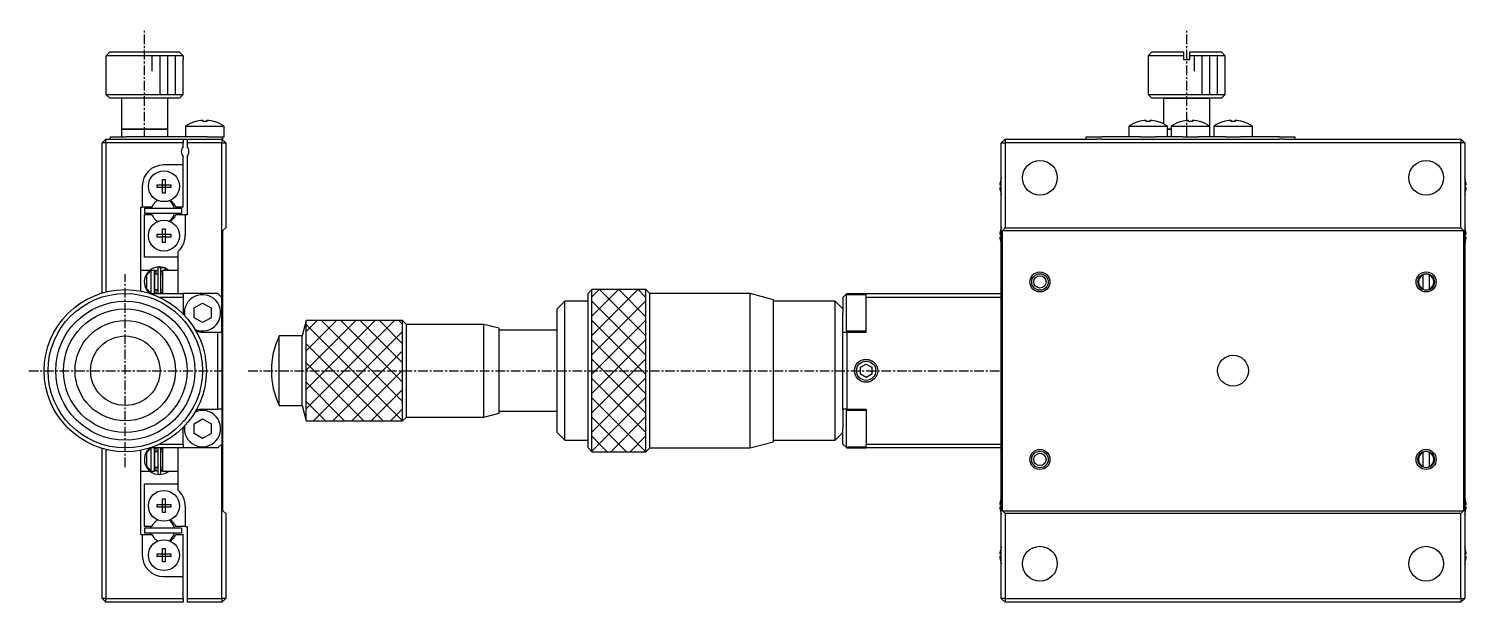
# Model space of a CAD drawing. Extents: x 912 to 1291, y -51 to 162.
# Drawn here: x 1105.3 to 1291.4, y 35.1 to 109.4 of the extents above; entities that cross this region are included whole.
import ezdxf

# ---------------------------------------------------------------- set-up
doc = ezdxf.new("R2010")
doc.units = 0
doc.linetypes.add('CENTER', pattern=[2, 1.25, -0.25, 0.25, -0.25])
doc.layers.get('0').update_dxf_attribs({"linetype": 'CONTINUOUS'})
doc.layers.add('CENTER', color=1, linetype='CENTER')

msp = doc.modelspace()

# ---------------------------------------------------------------- linework, layer by layer
at = {"color": 7, "linetype": 'CONTINUOUS'}
for p, q in [((1115.29, 105.88), (1115.79, 106.38)), ((1115.79, 106.38), (1124.76, 106.38)), ((1124.76, 106.38), (1125.26, 105.88)), ((1250.68, 106.38), (1250.18, 105.88)), ((1250.68, 106.38), (1254.78, 106.38)), ((1254.78, 106.38), (1254.78, 105.88)), ((1255.58, 105.88), (1255.58, 106.38)), ((1255.58, 106.38), (1259.68, 106.38)), ((1260.18, 105.88), (1259.68, 106.38)), ((1115.27, 105.38), (1115.27, 100.88)), ((1115.27, 105.38), (1115.29, 105.38)), ((1125.26, 105.88), (1115.29, 105.88)), ((1115.29, 105.38), (1115.29, 105.88)), ((1125.26, 105.88), (1125.26, 105.38)), ((1125.26, 105.38), (1125.27, 105.38)), ((1125.27, 100.88), (1125.27, 105.38)), ((1250.18, 105.88), (1250.18, 100.88)), ((1254.78, 105.88), (1250.18, 105.88)), ((1254.78, 105.88), (1254.78, 105.38)), ((1254.78, 105.38), (1255.58, 105.38)), ((1255.58, 105.38), (1255.58, 105.88)), ((1260.18, 105.88), (1255.58, 105.88)), ((1260.18, 100.88), (1260.18, 105.88)), ((1115.27, 100.88), (1115.77, 100.38)), ((1115.27, 100.88), (1125.27, 100.88)), ((1124.77, 100.38), (1125.27, 100.88)), ((1250.18, 100.88), (1250.68, 100.38)), ((1250.18, 100.88), (1255.18, 100.88)), ((1255.18, 100.88), (1260.18, 100.88)), ((1259.68, 100.38), (1260.18, 100.88)), ((1124.77, 100.38), (1115.77, 100.38)), ((1117.27, 100.38), (1117.27, 96.38)), ((1123.27, 96.38), (1123.27, 100.38)), ((1255.18, 100.38), (1250.68, 100.38)), ((1252.18, 100.38), (1250.68, 100.38)), ((1252.18, 100.38), (1252.18, 97.06)), ((1252.18, 100.38), (1255.18, 100.38)), ((1258.18, 100.38), (1252.18, 100.38)), ((1255.18, 100.38), (1258.18, 100.38)), ((1259.68, 100.38), (1255.18, 100.38)), ((1258.18, 96.77), (1258.18, 100.38)), ((1259.68, 100.38), (1258.18, 100.38)), ((1125.57, 96.77), (1125.57, 95.38)), ((1125.57, 96.77), (1130.57, 96.77)), ((1126.82, 97.35), (1126.81, 97.35)), ((1127.81, 97.35), (1127.81, 97.52)), ((1128.33, 97.35), (1127.81, 97.35)), ((1128.33, 97.52), (1128.33, 97.35)), ((1129.34, 97.35), (1129.33, 97.35)), ((1130.57, 95.38), (1130.57, 96.77)), ((1247.68, 96.77), (1247.68, 95.38)), ((1247.68, 96.77), (1250.18, 96.77)), ((1248.92, 97.35), (1248.92, 97.35)), ((1249.92, 97.35), (1249.92, 97.52)), ((1250.44, 97.35), (1249.92, 97.35)), ((1250.18, 96.77), (1252.68, 96.77)), ((1250.44, 97.52), (1250.44, 97.35)), ((1251.44, 97.35), (1251.44, 97.35)), ((1252.68, 95.38), (1252.68, 96.77)), ((1253.18, 96.77), (1253.18, 95.38)), ((1253.18, 96.77), (1255.68, 96.77)), ((1254.42, 97.35), (1254.42, 97.35)), ((1255.42, 97.35), (1255.42, 97.52)), ((1255.94, 97.35), (1255.42, 97.35)), ((1255.68, 96.77), (1258.18, 96.77)), ((1255.94, 97.52), (1255.94, 97.35)), ((1256.94, 97.35), (1256.94, 97.35)), ((1258.18, 95.38), (1258.18, 96.77)), ((1258.68, 96.77), (1258.68, 95.38)), ((1258.68, 96.77), (1261.18, 96.77)), ((1259.92, 97.35), (1259.92, 97.35)), ((1260.92, 97.35), (1260.92, 97.52)), ((1261.44, 97.35), (1260.92, 97.35)), ((1261.18, 96.77), (1263.68, 96.77)), ((1261.44, 97.52), (1261.44, 97.35)), ((1262.44, 97.35), (1262.44, 97.35)), ((1263.68, 95.38), (1263.68, 96.77)), ((1115.27, 95.08), (1114.77, 94.58)), ((1115.27, 95.08), (1125.27, 95.08)), ((1115.27, 94.58), (1115.27, 95.08)), ((1115.87, 95.38), (1117.87, 95.38)), ((1115.87, 95.08), (1115.87, 95.38)), ((1117.27, 96.38), (1117.27, 95.38)), ((1123.27, 96.38), (1117.27, 96.38)), ((1117.27, 96.38), (1123.27, 96.38)), ((1127, 95.38), (1117.87, 95.38)), ((1123.27, 95.38), (1123.27, 96.38)), ((1125.27, 95.08), (1125.27, 94.58)), ((1125.27, 95.08), (1125.77, 95.08)), ((1125.77, 95.08), (1130.27, 95.08)), ((1125.77, 95.08), (1125.77, 94.58)), ((1128.37, 95.38), (1127, 95.38)), ((1128.37, 95.38), (1130.37, 95.38)), ((1130.27, 95.08), (1130.77, 94.58)), ((1130.27, 95.08), (1130.27, 94.58)), ((1130.37, 95.08), (1130.27, 95.08)), ((1130.37, 95.38), (1130.37, 95.08)), ((1130.37, 95.38), (1130.57, 95.38)), ((1231.68, 95.08), (1231.18, 94.58)), ((1231.68, 95.08), (1243.56, 95.08)), ((1231.68, 95.08), (1231.68, 94.58)), ((1242.18, 95.38), (1244.18, 95.38)), ((1242.18, 95.08), (1242.18, 95.38)), ((1244.18, 95.08), (1243.56, 95.08)), ((1249.11, 95.38), (1244.18, 95.38)), ((1244.18, 95.08), (1267.18, 95.08)), ((1249.2, 95.38), (1249.11, 95.38)), ((1249.2, 95.38), (1250.18, 95.38)), ((1250.18, 95.38), (1251.16, 95.38)), ((1251.26, 95.38), (1251.16, 95.38)), ((1254.61, 95.38), (1251.26, 95.38)), ((1253.18, 96.38), (1252.68, 96.38)), ((1252.68, 96.38), (1253.18, 96.38)), ((1254.7, 95.38), (1254.61, 95.38)), ((1254.7, 95.38), (1255.68, 95.38)), ((1255.68, 95.38), (1256.66, 95.38)), ((1256.76, 95.38), (1256.66, 95.38)), ((1260.11, 95.38), (1256.76, 95.38)), ((1260.2, 95.38), (1260.11, 95.38)), ((1260.2, 95.38), (1261.18, 95.38)), ((1261.18, 95.38), (1262.16, 95.38)), ((1262.26, 95.38), (1262.16, 95.38)), ((1267.18, 95.38), (1262.26, 95.38)), ((1267.18, 95.38), (1269.18, 95.38)), ((1267.8, 95.08), (1267.18, 95.08)), ((1267.8, 95.08), (1290.68, 95.08)), ((1269.18, 95.38), (1269.18, 95.08)), ((1291.18, 94.58), (1290.68, 95.08)), ((1290.68, 95.08), (1290.68, 94.58)), ((1114.77, 75.15), (1114.77, 94.58)), ((1115.27, 94.58), (1114.77, 94.58)), ((1125.27, 94.58), (1115.27, 94.58)), ((1115.27, 94.58), (1115.27, 75.28)), ((1125.27, 94.14), (1125.27, 94.58)), ((1125.77, 94.58), (1125.77, 94.14)), ((1130.27, 94.58), (1125.77, 94.58)), ((1130.27, 94.58), (1130.77, 94.58)), ((1130.27, 74.58), (1130.27, 94.58)), ((1130.77, 94.58), (1130.77, 83.58)), ((1231.18, 94.58), (1231.68, 94.58)), ((1231.18, 74.58), (1231.18, 94.58)), ((1290.68, 94.58), (1231.68, 94.58)), ((1231.68, 94.58), (1231.68, 83.58)), ((1291.18, 94.58), (1290.68, 94.58)), ((1290.68, 83.58), (1290.68, 94.58)), ((1291.18, 94.58), (1291.18, 35.58)), ((1125.27, 91.73), (1122.72, 91.73)), ((1125.27, 91.73), (1125.27, 92.82)), ((1125.27, 86.28), (1125.27, 91.73)), ((1125.77, 92.82), (1125.77, 85.28)), ((1122.59, 89.16), (1122.59, 89.87)), ((1122.59, 89.87), (1122.95, 89.87)), ((1122.95, 89.87), (1122.95, 89.16)), ((1231.11, 89.87), (1231.11, 89.87)), ((1291.25, 89.87), (1291.25, 89.87)), ((1119.97, 88.98), (1119.97, 86.28)), ((1121.89, 89.16), (1122.59, 89.16)), ((1121.89, 88.8), (1121.89, 89.16)), ((1122.59, 88.8), (1121.89, 88.8)), ((1122.61, 89.15), (1122.59, 89.16)), ((1122.61, 88.81), (1122.59, 88.8)), ((1122.59, 88.1), (1122.59, 88.8)), ((1122.95, 88.1), (1122.59, 88.1)), ((1122.61, 88.81), (1122.61, 89.15)), ((1122.61, 89.15), (1122.94, 89.15)), ((1122.94, 88.81), (1122.61, 88.81)), ((1122.94, 89.15), (1122.95, 89.16)), ((1122.94, 89.15), (1122.94, 88.81)), ((1122.94, 88.81), (1122.95, 88.8)), ((1122.95, 89.16), (1123.66, 89.16)), ((1123.66, 88.8), (1122.95, 88.8)), ((1122.95, 88.8), (1122.95, 88.1)), ((1123.66, 89.16), (1123.66, 88.8)), ((1230.99, 89.16), (1231.11, 89.16)), ((1231.11, 88.8), (1230.99, 88.8)), ((1231.11, 89.16), (1231.11, 88.8)), ((1231.11, 88.1), (1231.11, 88.09)), ((1291.25, 88.8), (1291.25, 89.16)), ((1291.25, 89.16), (1291.37, 89.16)), ((1291.37, 88.8), (1291.25, 88.8)), ((1291.25, 88.09), (1291.25, 88.1)), ((1119.77, 75.39), (1119.77, 86.28)), ((1119.77, 86.28), (1119.97, 86.28)), ((1121.22, 86.28), (1119.97, 86.28)), ((1125.07, 86.08), (1120.27, 86.08)), ((1120.27, 86.08), (1120.27, 85.48)), ((1121.22, 86.28), (1121.37, 86.54)), ((1124.18, 86.54), (1124.33, 86.28)), ((1125.27, 86.28), (1124.33, 86.28)), ((1125.07, 86.08), (1125.07, 85.48)), ((1120.27, 85.48), (1125.07, 85.48)), ((1121.22, 85.28), (1120.27, 85.28)), ((1120.27, 79.78), (1120.27, 85.28)), ((1121.22, 85.28), (1121.37, 85.02)), ((1124.18, 85.02), (1124.33, 85.28)), ((1125.52, 85.28), (1124.33, 85.28)), ((1125.77, 85.28), (1125.52, 85.28)), ((1125.52, 85.28), (1125.52, 82.58)), ((1121.89, 82.76), (1122.59, 82.76)), ((1121.89, 82.4), (1121.89, 82.76)), ((1122.59, 82.4), (1121.89, 82.4)), ((1122.59, 82.76), (1122.59, 83.47)), ((1122.59, 83.47), (1122.95, 83.47)), ((1122.61, 82.75), (1122.59, 82.76)), ((1122.61, 82.41), (1122.59, 82.4)), ((1122.59, 81.7), (1122.59, 82.4)), ((1122.61, 82.41), (1122.61, 82.75)), ((1122.61, 82.75), (1122.94, 82.75)), ((1122.94, 82.41), (1122.61, 82.41)), ((1122.94, 82.75), (1122.95, 82.76)), ((1122.94, 82.75), (1122.94, 82.41)), ((1122.94, 82.41), (1122.95, 82.4)), ((1122.95, 83.47), (1122.95, 82.76)), ((1122.95, 82.76), (1123.66, 82.76)), ((1123.66, 82.4), (1122.95, 82.4)), ((1122.95, 82.4), (1122.95, 81.7)), ((1123.66, 82.76), (1123.66, 82.4)), ((1130.42, 83.23), (1130.77, 83.58)), ((1130.42, 46.93), (1130.42, 83.23)), ((1230.99, 82.76), (1231.11, 82.76)), ((1231.11, 82.4), (1230.99, 82.4)), ((1231.11, 83.47), (1231.11, 83.47)), ((1231.11, 82.76), (1231.11, 82.4)), ((1231.33, 83.23), (1231.68, 83.58)), ((1231.33, 83.23), (1291.03, 83.23)), ((1231.33, 46.93), (1231.33, 83.23)), ((1231.68, 83.58), (1290.68, 83.58)), ((1290.68, 83.58), (1291.03, 83.23)), ((1291.03, 83.23), (1291.03, 46.93)), ((1291.25, 83.47), (1291.25, 83.47)), ((1291.25, 82.4), (1291.25, 82.76)), ((1291.25, 82.76), (1291.37, 82.76)), ((1291.37, 82.4), (1291.25, 82.4)), ((1122.95, 81.7), (1122.59, 81.7)), ((1124.57, 80.5), (1124.57, 77.66)), ((1231.11, 81.7), (1231.11, 81.69)), ((1291.25, 81.69), (1291.25, 81.7)), ((1124.57, 79.78), (1120.27, 79.78)), ((1121.98, 78.33), (1121.98, 75.08)), ((1122.89, 78.39), (1122.2, 78.53)), ((1122.37, 75.08), (1122.37, 78.33)), ((1122.95, 78.37), (1122.85, 78.08)), ((1123.41, 78.08), (1122.94, 78.37)), ((1122.95, 78.37), (1122.95, 78.37)), ((1120.94, 78.08), (1119.77, 78.08)), ((1120.57, 77.5), (1121.07, 78.03)), ((1120.57, 75.67), (1120.57, 77.5)), ((1120.94, 78.08), (1120.94, 78.08)), ((1121.57, 78.08), (1121.07, 78.08)), ((1121.07, 78.08), (1121.07, 78.03)), ((1121.07, 78.03), (1121.07, 75.14)), ((1121.57, 78.02), (1121.98, 78.13)), ((1121.57, 75.08), (1121.57, 78.08)), ((1121.57, 77.58), (1121.57, 78.08)), ((1121.98, 77.58), (1121.57, 77.58)), ((1121.57, 75.58), (1121.57, 77.58)), ((1121.57, 77.58), (1121.57, 75.58)), ((1121.76, 78.08), (1121.76, 78.08)), ((1121.76, 78.08), (1121.76, 78.08)), ((1121.76, 78.08), (1121.76, 78.08)), ((1121.76, 78.08), (1121.76, 78.08)), ((1121.77, 78.08), (1121.76, 78.08)), ((1121.77, 77.58), (1121.77, 78.08)), ((1122.57, 77.58), (1122.37, 77.58)), ((1124.57, 78.08), (1122.57, 78.08)), ((1122.57, 78.08), (1122.57, 75.08)), ((1124.57, 77.66), (1124.57, 75.51)), ((1285.78, 77.58), (1285.78, 77.5)), ((1285.78, 75.67), (1285.78, 77.5)), ((1286.58, 77.5), (1286.58, 77.58)), ((1286.58, 77.5), (1286.58, 75.67)), ((1120.57, 75.66), (1120.57, 75.67)), ((1121.07, 75.14), (1120.57, 75.67)), ((1120.92, 75.1), (1120.94, 75.08)), ((1120.98, 75.08), (1125.27, 75.08)), ((1121.07, 75.14), (1121.07, 75.08)), ((1121.57, 75.58), (1121.98, 75.58)), ((1121.57, 75.08), (1121.57, 75.58)), ((1121.76, 75.08), (1121.57, 75.15)), ((1121.77, 75.08), (1121.77, 75.58)), ((1125.27, 74.58), (1122.25, 74.58)), ((1122.37, 75.58), (1122.57, 75.58)), ((1124.57, 75.51), (1124.57, 75.08)), ((1129.77, 75.08), (1125.27, 75.08)), ((1125.27, 75.08), (1125.27, 74.58)), ((1125.27, 74.58), (1125.27, 72.58)), ((1130.27, 74.58), (1129.77, 75.08)), ((1130.27, 70.08), (1130.27, 74.58)), ((1178.18, 75.58), (1177.68, 75.08)), ((1177.68, 65.08), (1177.68, 75.08)), ((1185.18, 75.58), (1178.18, 75.58)), ((1178.18, 65.08), (1178.18, 75.58)), ((1185.68, 75.08), (1185.18, 75.58)), ((1185.18, 65.08), (1185.18, 75.58)), ((1198.68, 75.08), (1185.68, 75.08)), ((1185.68, 65.08), (1185.68, 75.08)), ((1201.68, 74.28), (1198.68, 75.08)), ((1198.68, 65.08), (1198.68, 75.08)), ((1211.18, 75.08), (1210.68, 74.58)), ((1210.68, 74.58), (1210.68, 72.58)), ((1213.68, 74.93), (1211.08, 74.93)), ((1211.08, 74.93), (1211.08, 70.23)), ((1211.18, 75.08), (1213.68, 75.08)), ((1213.68, 75.08), (1231.18, 75.08)), ((1213.68, 74.58), (1213.68, 75.08)), ((1231.18, 74.58), (1213.68, 74.58)), ((1213.68, 70.08), (1213.68, 74.58)), ((1231.18, 55.58), (1231.18, 74.58)), ((1231.18, 55.58), (1231.18, 74.58)), ((1285.78, 75.67), (1285.78, 75.58)), ((1286.58, 75.58), (1286.58, 75.67)), ((1126.67, 73.22), (1127.77, 73.85)), ((1126.67, 71.95), (1126.67, 73.22)), ((1127.77, 73.85), (1128.87, 73.22)), ((1128.87, 73.22), (1128.87, 71.95)), ((1174.68, 74.08), (1173.68, 73.08)), ((1173.68, 65.08), (1173.68, 73.08)), ((1177.68, 74.08), (1174.68, 74.08)), ((1174.68, 65.08), (1174.68, 74.08)), ((1201.68, 65.08), (1201.68, 74.28)), ((1209.68, 74.08), (1201.68, 74.08)), ((1210.68, 73.08), (1209.68, 74.08)), ((1209.68, 65.08), (1209.68, 74.08)), ((1210.68, 70.08), (1210.68, 72.58)), ((1127.77, 71.31), (1126.67, 71.95)), ((1128.87, 71.95), (1127.77, 71.31)), ((1141.18, 71.58), (1140.68, 69.58)), ((1153.68, 71.58), (1141.18, 71.58)), ((1141.18, 65.08), (1141.18, 71.58)), ((1154.18, 71.08), (1153.68, 71.58)), ((1153.68, 65.08), (1153.68, 71.58)), ((1164.18, 71.08), (1154.18, 71.08)), ((1154.18, 65.08), (1154.18, 71.08)), ((1166.18, 70.58), (1164.18, 71.08)), ((1164.18, 65.08), (1164.18, 71.08)), ((1127.77, 70.08), (1129.77, 70.08)), ((1129.77, 70.08), (1130.27, 70.08)), ((1129.77, 60.08), (1129.77, 70.08)), ((1130.27, 70.08), (1130.27, 60.08)), ((1140.68, 69.58), (1137.69, 69.58)), ((1137.69, 65.08), (1137.69, 69.58)), ((1140.68, 65.08), (1140.68, 69.58)), ((1166.18, 65.08), (1166.18, 70.58)), ((1173.68, 70.33), (1166.18, 70.33)), ((1210.68, 70.08), (1211.18, 70.08)), ((1210.68, 60.08), (1210.68, 70.08)), ((1211.08, 70.23), (1213.68, 70.23)), ((1211.18, 70.08), (1213.68, 70.08)), ((1211.18, 70.08), (1211.18, 60.08)), ((1212.93, 65.52), (1213.68, 65.95)), ((1212.93, 64.65), (1212.93, 65.52)), ((1213.68, 65.95), (1214.43, 65.52)), ((1214.43, 65.52), (1214.43, 64.65)), ((1137.69, 60.58), (1137.69, 65.08)), ((1140.68, 60.58), (1140.68, 65.08)), ((1141.18, 58.58), (1141.18, 65.08)), ((1153.68, 58.58), (1153.68, 65.08)), ((1154.18, 59.08), (1154.18, 65.08)), ((1164.18, 59.08), (1164.18, 65.08)), ((1166.18, 59.58), (1166.18, 65.08)), ((1173.68, 57.08), (1173.68, 65.08)), ((1174.68, 56.08), (1174.68, 65.08)), ((1177.68, 55.08), (1177.68, 65.08)), ((1178.18, 54.58), (1178.18, 65.08)), ((1185.18, 54.58), (1185.18, 65.08)), ((1185.68, 55.08), (1185.68, 65.08)), ((1198.68, 55.08), (1198.68, 65.08)), ((1201.68, 55.88), (1201.68, 65.08)), ((1209.68, 56.08), (1209.68, 65.08)), ((1213.68, 64.22), (1212.93, 64.65)), ((1214.43, 64.65), (1213.68, 64.22)), ((1127.77, 60.08), (1129.77, 60.08)), ((1130.27, 60.08), (1129.77, 60.08)), ((1130.27, 60.08), (1130.27, 55.58)), ((1137.69, 60.58), (1140.68, 60.58)), ((1140.68, 60.58), (1141.18, 58.58)), ((1164.18, 59.08), (1166.18, 59.58)), ((1166.18, 59.83), (1173.68, 59.83)), ((1210.68, 60.08), (1210.68, 57.58)), ((1211.18, 60.08), (1210.68, 60.08)), ((1213.68, 59.93), (1211.08, 59.93)), ((1211.08, 59.93), (1211.08, 55.23)), ((1211.18, 60.08), (1213.68, 60.08)), ((1213.68, 60.08), (1213.68, 55.58)), ((1126.67, 58.22), (1127.77, 58.85)), ((1126.67, 56.95), (1126.67, 58.22)), ((1127.77, 58.85), (1128.87, 58.22)), ((1128.87, 58.22), (1128.87, 56.95)), ((1141.18, 58.58), (1153.68, 58.58)), ((1153.68, 58.58), (1154.18, 59.08)), ((1154.18, 59.08), (1164.18, 59.08)), ((1125.27, 55.58), (1125.27, 57.58)), ((1127.77, 56.31), (1126.67, 56.95)), ((1128.87, 56.95), (1127.77, 56.31)), ((1173.68, 57.08), (1174.68, 56.08)), ((1174.68, 56.08), (1177.68, 56.08)), ((1198.68, 55.08), (1201.68, 55.88)), ((1201.68, 56.08), (1209.68, 56.08)), ((1209.68, 56.08), (1210.68, 57.08)), ((1210.68, 55.58), (1210.68, 57.58)), ((1114.77, 35.58), (1114.77, 55.02)), ((1115.27, 54.89), (1115.27, 35.58)), ((1119.77, 43.88), (1119.77, 54.78)), ((1120.57, 54.5), (1121.07, 55.03)), ((1120.57, 52.67), (1120.57, 54.5)), ((1120.94, 55.08), (1120.92, 55.07)), ((1125.27, 55.08), (1120.98, 55.08)), ((1121.07, 55.08), (1121.07, 55.03)), ((1121.07, 55.03), (1121.07, 52.14)), ((1121.57, 55.02), (1121.76, 55.08)), ((1121.57, 52.08), (1121.57, 55.08)), ((1121.57, 54.58), (1121.57, 55.08)), ((1121.98, 54.58), (1121.57, 54.58)), ((1121.57, 52.58), (1121.57, 54.58)), ((1121.57, 54.58), (1121.57, 52.58)), ((1121.77, 54.58), (1121.77, 55.08)), ((1121.98, 55.08), (1121.98, 51.83)), ((1122.25, 55.58), (1125.27, 55.58)), ((1122.37, 51.83), (1122.37, 55.08)), ((1122.57, 54.58), (1122.37, 54.58)), ((1122.57, 55.08), (1122.57, 52.08)), ((1124.57, 55.08), (1124.57, 54.66)), ((1124.57, 54.66), (1124.57, 52.51)), ((1125.27, 55.58), (1125.27, 55.08)), ((1129.77, 55.08), (1125.27, 55.08)), ((1129.77, 55.08), (1130.27, 55.58)), ((1130.27, 35.58), (1130.27, 55.58)), ((1177.68, 55.08), (1178.18, 54.58)), ((1178.18, 54.58), (1185.18, 54.58)), ((1185.18, 54.58), (1185.68, 55.08)), ((1185.68, 55.08), (1198.68, 55.08)), ((1210.68, 55.58), (1211.18, 55.08)), ((1211.08, 55.23), (1213.68, 55.23)), ((1211.18, 55.08), (1213.68, 55.08)), ((1213.68, 55.08), (1213.68, 55.58)), ((1213.68, 55.58), (1231.18, 55.58)), ((1231.18, 55.08), (1213.68, 55.08)), ((1231.18, 35.58), (1231.18, 55.58)), ((1285.78, 54.58), (1285.78, 54.5)), ((1285.78, 52.67), (1285.78, 54.5)), ((1286.58, 54.5), (1286.58, 54.58)), ((1286.58, 54.5), (1286.58, 52.67)), ((1120.57, 52.66), (1120.57, 52.67)), ((1121.07, 52.14), (1120.57, 52.67)), ((1121.07, 52.14), (1121.07, 52.08)), ((1121.57, 52.58), (1121.98, 52.58)), ((1121.57, 52.08), (1121.57, 52.58)), ((1121.98, 52.04), (1121.57, 52.15)), ((1121.77, 52.08), (1121.77, 52.58)), ((1122.37, 52.58), (1122.57, 52.58)), ((1124.57, 52.51), (1124.57, 49.66)), ((1285.78, 52.67), (1285.78, 52.58)), ((1286.58, 52.58), (1286.58, 52.67)), ((1119.77, 52.08), (1120.94, 52.08)), ((1124.57, 50.38), (1120.27, 50.38)), ((1120.27, 44.88), (1120.27, 50.38)), ((1121.07, 52.08), (1121.57, 52.08)), ((1121.76, 52.08), (1121.77, 52.08)), ((1121.76, 52.08), (1121.76, 52.08)), ((1121.76, 52.08), (1121.76, 52.08)), ((1121.76, 52.08), (1121.76, 52.08)), ((1121.76, 52.08), (1121.76, 52.08)), ((1121.76, 52.08), (1121.76, 52.08)), ((1121.76, 52.08), (1121.76, 52.08)), ((1121.76, 52.08), (1121.76, 52.08)), ((1121.76, 52.08), (1121.76, 52.08)), ((1122.58, 52.08), (1122.37, 52.04)), ((1122.57, 52.08), (1124.57, 52.08)), ((1122.59, 52.08), (1122.58, 52.08)), ((1122.88, 51.77), (1122.89, 51.77)), ((1122.88, 51.77), (1122.88, 51.77)), ((1122.88, 51.77), (1122.88, 51.77)), ((1122.88, 51.77), (1122.88, 51.77)), ((1122.89, 51.78), (1122.9, 51.78)), ((1122.89, 51.78), (1122.89, 51.78)), ((1122.89, 51.78), (1122.89, 51.78)), ((1122.89, 51.78), (1122.89, 51.78)), ((1122.89, 51.77), (1122.89, 51.78)), ((1122.89, 51.77), (1122.89, 51.77)), ((1122.89, 51.77), (1122.89, 51.77)), ((1122.9, 51.78), (1122.94, 51.79)), ((1122.9, 51.78), (1122.9, 51.78)), ((1122.9, 51.78), (1122.9, 51.78)), ((1122.94, 51.8), (1122.97, 51.81)), ((1122.94, 51.79), (1122.94, 51.8)), ((1122.94, 51.8), (1122.94, 51.79)), ((1122.94, 51.79), (1122.94, 51.79)), ((1122.94, 51.79), (1122.94, 51.79)), ((1122.59, 47.76), (1122.59, 48.47)), ((1122.59, 48.47), (1122.95, 48.47)), ((1122.95, 48.47), (1122.95, 47.76)), ((1231.11, 48.47), (1231.11, 48.47)), ((1291.25, 48.47), (1291.25, 48.47)), ((1121.89, 47.76), (1122.59, 47.76)), ((1121.89, 47.4), (1121.89, 47.76)), ((1122.59, 47.4), (1121.89, 47.4)), ((1122.61, 47.75), (1122.59, 47.76)), ((1122.61, 47.41), (1122.59, 47.4)), ((1122.59, 46.7), (1122.59, 47.4)), ((1122.95, 46.7), (1122.59, 46.7)), ((1122.61, 47.41), (1122.61, 47.75)), ((1122.61, 47.75), (1122.94, 47.75)), ((1122.94, 47.41), (1122.61, 47.41)), ((1122.94, 47.75), (1122.95, 47.76)), ((1122.94, 47.75), (1122.94, 47.41)), ((1122.94, 47.41), (1122.95, 47.4)), ((1122.95, 47.76), (1123.66, 47.76)), ((1123.66, 47.4), (1122.95, 47.4)), ((1122.95, 47.4), (1122.95, 46.7)), ((1123.66, 47.76), (1123.66, 47.4)), ((1125.52, 47.58), (1125.52, 44.88)), ((1130.77, 46.58), (1130.42, 46.93)), ((1130.77, 46.58), (1130.77, 35.58)), ((1230.99, 47.76), (1231.11, 47.76)), ((1231.11, 47.4), (1230.99, 47.4)), ((1231.11, 47.76), (1231.11, 47.4)), ((1231.11, 46.7), (1231.11, 46.69)), ((1231.33, 46.93), (1291.03, 46.93)), ((1231.68, 46.58), (1231.33, 46.93)), ((1290.68, 46.58), (1231.68, 46.58)), ((1231.68, 46.58), (1231.68, 35.58)), ((1291.03, 46.93), (1290.68, 46.58)), ((1290.68, 35.58), (1290.68, 46.58)), ((1291.25, 47.4), (1291.25, 47.76)), ((1291.25, 47.76), (1291.37, 47.76)), ((1291.37, 47.4), (1291.25, 47.4)), ((1291.25, 46.69), (1291.25, 46.7)), ((1121.22, 44.88), (1120.27, 44.88)), ((1125.07, 44.68), (1120.27, 44.68)), ((1120.27, 44.68), (1120.27, 44.08)), ((1121.22, 44.88), (1121.37, 45.14)), ((1124.18, 45.14), (1124.33, 44.88)), ((1125.52, 44.88), (1124.33, 44.88)), ((1125.07, 44.68), (1125.07, 44.08)), ((1125.52, 44.88), (1125.77, 44.88)), ((1125.77, 44.88), (1125.77, 35.58)), ((1119.77, 43.88), (1119.97, 43.88)), ((1119.97, 43.88), (1121.22, 43.88)), ((1119.97, 43.88), (1119.97, 41.18)), ((1120.27, 44.08), (1125.07, 44.08)), ((1121.22, 43.88), (1121.37, 43.62)), ((1124.18, 43.62), (1124.33, 43.88)), ((1124.33, 43.88), (1125.27, 43.88)), ((1125.27, 38.43), (1125.27, 43.88)), ((1121.89, 41.36), (1122.59, 41.36)), ((1121.89, 41), (1121.89, 41.36)), ((1122.59, 41), (1121.89, 41)), ((1122.59, 41.36), (1122.59, 42.07)), ((1122.59, 42.07), (1122.95, 42.07)), ((1122.61, 41.35), (1122.59, 41.36)), ((1122.61, 41.01), (1122.59, 41)), ((1122.59, 40.3), (1122.59, 41)), ((1122.61, 41.01), (1122.61, 41.35)), ((1122.61, 41.35), (1122.94, 41.35)), ((1122.94, 41.01), (1122.61, 41.01)), ((1122.94, 41.35), (1122.95, 41.36)), ((1122.94, 41.35), (1122.94, 41.01)), ((1122.94, 41.01), (1122.95, 41)), ((1122.95, 42.07), (1122.95, 41.36)), ((1122.95, 41.36), (1123.66, 41.36)), ((1123.66, 41), (1122.95, 41)), ((1122.95, 41), (1122.95, 40.3)), ((1123.66, 41.36), (1123.66, 41)), ((1230.99, 41.36), (1231.11, 41.36)), ((1231.11, 41), (1230.99, 41)), ((1231.11, 42.07), (1231.11, 42.07)), ((1231.11, 41.36), (1231.11, 41)), ((1291.25, 42.07), (1291.25, 42.07)), ((1291.25, 41), (1291.25, 41.36)), ((1291.25, 41.36), (1291.37, 41.36)), ((1291.37, 41), (1291.25, 41)), ((1122.95, 40.3), (1122.59, 40.3)), ((1231.11, 40.3), (1231.11, 40.29)), ((1291.25, 40.29), (1291.25, 40.3)), ((1122.72, 38.43), (1125.27, 38.43)), ((1125.27, 35.58), (1125.27, 38.43)), ((1115.27, 35.08), (1114.77, 35.58)), ((1115.27, 35.58), (1114.77, 35.58)), ((1115.27, 35.08), (1115.27, 35.58)), ((1115.27, 35.58), (1125.27, 35.58)), ((1125.27, 35.58), (1125.27, 35.08)), ((1125.77, 35.58), (1125.77, 35.08)), ((1125.77, 35.58), (1130.27, 35.58)), ((1130.77, 35.58), (1130.27, 35.08)), ((1130.27, 35.58), (1130.27, 35.08)), ((1130.77, 35.58), (1130.27, 35.58)), ((1231.18, 35.58), (1231.68, 35.08)), ((1231.68, 35.58), (1231.18, 35.58)), ((1231.68, 35.58), (1231.68, 35.08)), ((1231.68, 35.58), (1290.68, 35.58)), ((1290.68, 35.08), (1291.18, 35.58)), ((1290.68, 35.58), (1291.18, 35.58)), ((1290.68, 35.58), (1290.68, 35.08)), ((1125.27, 35.08), (1115.27, 35.08)), ((1130.27, 35.08), (1125.77, 35.08)), ((1290.68, 35.08), (1231.68, 35.08))]:
    msp.add_line(p, q, dxfattribs=at)
at = {"color": 3, "linetype": 'CONTINUOUS'}
for p, q in [((1121.27, 103.88), (1121.27, 105.88)), ((1122.27, 100.88), (1122.27, 105.88)), ((1123.27, 100.88), (1123.27, 105.88)), ((1124.27, 100.88), (1124.27, 105.88)), ((1256.18, 103.88), (1256.18, 105.88)), ((1257.18, 100.88), (1257.18, 105.88)), ((1258.18, 100.88), (1258.18, 105.88)), ((1259.18, 100.88), (1259.18, 105.88)), ((1184.12, 75.58), (1178.18, 69.64)), ((1181.62, 75.58), (1178.18, 72.14)), ((1179.12, 75.58), (1178.18, 74.64)), ((1185.18, 69.58), (1179.17, 75.58)), ((1185.18, 72.08), (1181.67, 75.58)), ((1185.18, 74.58), (1184.17, 75.58)), ((1185.18, 74.14), (1178.18, 67.14)), ((1185.18, 67.08), (1178.18, 74.08)), ((1152.62, 71.58), (1141.18, 60.14)), ((1150.12, 71.58), (1141.18, 62.64)), ((1147.62, 71.58), (1141.18, 65.14)), ((1145.12, 71.58), (1141.18, 67.64)), ((1142.62, 71.58), (1141.18, 70.14)), ((1153.67, 58.58), (1141.18, 71.08)), ((1153.68, 61.08), (1143.17, 71.58)), ((1153.68, 63.58), (1145.67, 71.58)), ((1153.68, 66.08), (1148.17, 71.58)), ((1153.68, 68.58), (1150.67, 71.58)), ((1153.68, 71.08), (1153.17, 71.58)), ((1185.18, 71.64), (1178.18, 64.64)), ((1185.18, 64.58), (1178.18, 71.58)), ((1153.68, 70.14), (1142.12, 58.58)), ((1185.18, 69.14), (1178.18, 62.14)), ((1185.18, 62.08), (1178.18, 69.08)), ((1151.17, 58.58), (1141.18, 68.58)), ((1153.68, 67.64), (1144.62, 58.58)), ((1148.67, 58.58), (1141.18, 66.08)), ((1153.68, 65.14), (1147.12, 58.58)), ((1185.18, 66.64), (1178.18, 59.64)), ((1185.18, 59.58), (1178.18, 66.58)), ((1146.17, 58.58), (1141.18, 63.58)), ((1185.18, 64.14), (1178.18, 57.14)), ((1185.18, 57.08), (1178.18, 64.08)), ((1153.68, 62.64), (1149.62, 58.58)), ((1185.18, 61.64), (1178.18, 54.64)), ((1185.17, 54.58), (1178.18, 61.58)), ((1143.67, 58.58), (1141.18, 61.08)), ((1153.68, 60.14), (1152.12, 58.58)), ((1182.67, 54.58), (1178.18, 59.08)), ((1185.18, 59.14), (1180.62, 54.58)), ((1180.17, 54.58), (1178.18, 56.58)), ((1185.18, 56.64), (1183.12, 54.58))]:
    msp.add_line(p, q, dxfattribs=at)
at = {"color": 7, "linetype": 'CONTINUOUS'}
for points in [[(1122.94, 78.37), (1122.91, 78.38), (1122.88, 78.39), (1122.84, 78.4), (1122.81, 78.41), (1122.78, 78.42), (1122.74, 78.42), (1122.71, 78.43), (1122.67, 78.43), (1122.64, 78.43), (1122.61, 78.42), (1122.57, 78.42), (1122.54, 78.41), (1122.51, 78.41), (1122.47, 78.4), (1122.44, 78.39), (1122.41, 78.37), (1122.38, 78.36), (1122.37, 78.36)], [(1122.94, 78.37), (1122.94, 78.37), (1122.94, 78.37), (1122.94, 78.37), (1122.94, 78.36), (1122.94, 78.36), (1122.94, 78.35), (1122.94, 78.34), (1122.94, 78.34), (1122.94, 78.33), (1122.94, 78.32), (1122.93, 78.31), (1122.93, 78.3), (1122.93, 78.28), (1122.92, 78.27), (1122.92, 78.26), (1122.91, 78.25), (1122.91, 78.23), (1122.9, 78.22), (1122.9, 78.2), (1122.89, 78.19), (1122.88, 78.17), (1122.88, 78.16), (1122.87, 78.15), (1122.86, 78.13), (1122.86, 78.12), (1122.85, 78.11), (1122.85, 78.09), (1122.84, 78.08)], [(1122.37, 77.73), (1122.37, 77.75), (1122.37, 77.76), (1122.37, 77.78), (1122.38, 77.79), (1122.38, 77.81), (1122.38, 77.82), (1122.39, 77.83), (1122.39, 77.85), (1122.4, 77.86), (1122.41, 77.88), (1122.41, 77.89), (1122.42, 77.9), (1122.43, 77.91), (1122.44, 77.93), (1122.45, 77.94), (1122.46, 77.95), (1122.47, 77.96), (1122.48, 77.97), (1122.49, 77.98), (1122.5, 77.99), (1122.52, 77.99), (1122.53, 78), (1122.54, 78.01), (1122.56, 78.01), (1122.57, 78.02), (1122.57, 78.02)], [(1122.57, 75.15), (1122.57, 75.15), (1122.55, 75.15), (1122.54, 75.16), (1122.52, 75.17), (1122.51, 75.18), (1122.5, 75.18), (1122.49, 75.19), (1122.48, 75.2), (1122.46, 75.21), (1122.45, 75.22), (1122.44, 75.23), (1122.43, 75.25), (1122.42, 75.26), (1122.42, 75.27), (1122.41, 75.28), (1122.4, 75.3), (1122.4, 75.31), (1122.39, 75.33), (1122.39, 75.34), (1122.38, 75.35), (1122.38, 75.37), (1122.37, 75.38), (1122.37, 75.4), (1122.37, 75.41), (1122.37, 75.43), (1122.37, 75.43)], [(1122.37, 54.73), (1122.37, 54.75), (1122.37, 54.76), (1122.37, 54.78), (1122.38, 54.79), (1122.38, 54.81), (1122.38, 54.82), (1122.39, 54.83), (1122.39, 54.85), (1122.4, 54.86), (1122.41, 54.88), (1122.41, 54.89), (1122.42, 54.9), (1122.43, 54.91), (1122.44, 54.93), (1122.45, 54.94), (1122.46, 54.95), (1122.47, 54.96), (1122.48, 54.97), (1122.49, 54.98), (1122.5, 54.99), (1122.52, 54.99), (1122.53, 55), (1122.54, 55.01), (1122.56, 55.01), (1122.57, 55.02), (1122.57, 55.02)], [(1122.57, 52.15), (1122.57, 52.15), (1122.55, 52.15), (1122.54, 52.16), (1122.52, 52.17), (1122.51, 52.18), (1122.5, 52.18), (1122.49, 52.19), (1122.48, 52.2), (1122.46, 52.21), (1122.45, 52.22), (1122.44, 52.23), (1122.43, 52.25), (1122.42, 52.26), (1122.42, 52.27), (1122.41, 52.28), (1122.4, 52.3), (1122.4, 52.31), (1122.39, 52.33), (1122.39, 52.34), (1122.38, 52.35), (1122.38, 52.37), (1122.37, 52.38), (1122.37, 52.4), (1122.37, 52.41), (1122.37, 52.43), (1122.37, 52.43)]]:
    msp.add_lwpolyline(points, dxfattribs=at)
for centre, radius in [((1236.18, 90.08), 2.25), ((1286.18, 90.08), 2.25), ((1122.77, 88.98), 2), ((1122.77, 82.58), 2), ((1236.18, 76.58), 1.07), ((1236.18, 76.58), 0.8), ((1286.18, 76.58), 1.07), ((1117.77, 65.08), 10.5), ((1117.77, 65.08), 10), ((1117.77, 65.08), 9), ((1117.77, 65.08), 8), ((1117.77, 65.08), 6.5), ((1117.77, 65.08), 4.5), ((1261.18, 65.08), 2), ((1213.68, 65.08), 1.25), ((1236.18, 53.58), 1.07), ((1236.18, 53.58), 0.8), ((1286.18, 53.58), 1.07), ((1122.77, 47.58), 2), ((1122.77, 41.18), 2), ((1236.18, 40.08), 2.25), ((1286.18, 40.08), 2.25)]:
    msp.add_circle(centre, radius, dxfattribs=at)
at = {"color": 3, "linetype": 'CONTINUOUS'}
for centre, radius in [((1236.18, 76.58), 1.3), ((1286.18, 76.58), 1.3), ((1213.68, 65.08), 1.5), ((1236.18, 53.58), 1.3), ((1286.18, 53.58), 1.3)]:
    msp.add_circle(centre, radius, dxfattribs=at)
at = {"color": 7, "linetype": 'CONTINUOUS'}
for centre, radius, start, end in [((1128.07, 93.03), 4.5, 106.2858, 123.749), ((1128.07, 93.03), 4.49, 93.3178, 106.2694), ((1128.07, 93.03), 4.49, 73.7306, 86.6822), ((1128.07, 93.03), 4.5, 56.251, 73.7142), ((1250.18, 93.03), 4.5, 106.2858, 123.749), ((1250.18, 93.03), 4.49, 93.3178, 106.2694), ((1250.18, 93.03), 4.49, 73.7306, 86.6822), ((1250.18, 93.03), 4.5, 56.251, 73.7142), ((1255.68, 93.03), 4.5, 106.2858, 123.749), ((1255.68, 93.03), 4.49, 93.3178, 106.2694), ((1255.68, 93.03), 4.49, 73.7306, 86.6822), ((1255.68, 93.03), 4.5, 56.251, 73.7142), ((1261.18, 93.03), 4.5, 106.2858, 123.749), ((1261.18, 93.03), 4.49, 93.3178, 106.2694), ((1261.18, 93.03), 4.49, 73.7306, 86.6822), ((1261.18, 93.03), 4.5, 56.251, 73.7142), ((1126.02, 93.48), 1, 138.5904, 221.4096), ((1125.02, 93.48), 1, 318.5904, 41.4096), ((1122.72, 88.98), 2.75, 90, 180), ((1234.18, 88.98), 3.19, 163.8933, 176.7703), ((1234.18, 88.98), 3.2, 159.6359, 163.8775), ((1288.18, 88.98), 3.2, 16.1225, 20.3641), ((1288.18, 88.98), 3.19, 3.2297, 16.1067), ((1234.18, 88.98), 3.19, 183.2297, 196.1067), ((1234.18, 88.98), 3.2, 196.1225, 200.3641), ((1288.18, 88.98), 3.2, 339.6359, 343.8775), ((1288.18, 88.98), 3.19, 343.8933, 356.7703), ((1122.57, 85.78), 1.59, 161.6415, 169.1069), ((1122.89, 85.67), 1.75, 135, 150), ((1122.89, 85.67), 1.75, 121.8815, 135), ((1122.57, 85.78), 1.59, 10.8931, 56.246), ((1122.66, 85.67), 1.75, 45, 58.1185), ((1122.66, 85.67), 1.75, 30, 45), ((1122.57, 85.78), 1.59, 190.893, 198.3584), ((1122.89, 85.9), 1.75, 210, 225), ((1122.89, 85.9), 1.75, 225, 238.1185), ((1122.57, 85.78), 1.59, 303.7541, 349.107), ((1122.66, 85.9), 1.75, 301.8815, 315), ((1122.66, 85.9), 1.75, 315, 330), ((1122.77, 82.58), 2.75, 310.8852, 0), ((1234.18, 82.58), 3.19, 163.8933, 176.7703), ((1234.18, 82.58), 3.19, 183.2297, 196.1067), ((1234.18, 82.58), 3.2, 159.6359, 163.8775), ((1288.18, 82.58), 3.2, 16.1225, 20.3641), ((1288.18, 82.58), 3.19, 3.2297, 16.1067), ((1288.18, 82.58), 3.19, 343.8933, 356.7703), ((1234.18, 82.58), 3.2, 196.1225, 200.3641), ((1288.18, 82.58), 3.2, 339.6359, 343.8775), ((1122.17, 76.58), 1.94, 90.6651, 229.8371), ((1122.17, 78.33), 0.195, 0, 180), ((1286.18, 76.58), 1, 113.5782, 246.4218), ((1286.18, 76.58), 1, 293.5782, 66.4218), ((1127.77, 72.58), 2.35, 245.5899, 180), ((1127.77, 72.58), 2.5, 180, 183.59), ((1127.77, 72.58), 2.35, 180, 188.1499), ((1127.77, 72.58), 2.5, 250.1498, 270), ((1147.18, 65.08), 10.5, 154.6231, 180), ((1147.18, 65.08), 10.5, 180, 205.3769), ((1127.77, 57.58), 2.35, 180, 114.4101), ((1127.77, 57.58), 2.5, 90, 109.8502), ((1127.77, 57.58), 2.5, 176.41, 180), ((1127.77, 57.58), 2.35, 171.8501, 180), ((1122.18, 53.58), 1.94, 130.209, 269.2485), ((1286.18, 53.58), 1, 113.5782, 246.4218), ((1286.18, 53.58), 1, 293.5782, 66.4218), ((1122.17, 51.83), 0.195, 180, 0), ((1122.17, 53.59), 1.95, 270.7744, 309.4291), ((1122.77, 47.58), 2.75, 0, 49.1148), ((1234.18, 47.58), 3.19, 163.8933, 176.7703), ((1234.18, 47.58), 3.2, 159.6359, 163.8775), ((1288.18, 47.58), 3.2, 16.1225, 20.3641), ((1288.18, 47.58), 3.19, 3.2297, 16.1067), ((1234.18, 47.58), 3.19, 183.2297, 196.1067), ((1234.18, 47.58), 3.2, 196.1225, 200.3641), ((1288.18, 47.58), 3.2, 339.6359, 343.8775), ((1288.18, 47.58), 3.19, 343.8933, 356.7703), ((1122.57, 44.38), 1.59, 161.6415, 169.1069), ((1122.89, 44.27), 1.75, 135, 150), ((1122.89, 44.27), 1.75, 121.8815, 135), ((1122.57, 44.38), 1.59, 10.8931, 56.246), ((1122.66, 44.27), 1.75, 45, 58.1185), ((1122.66, 44.27), 1.75, 30, 45), ((1122.57, 44.38), 1.59, 190.893, 198.3584), ((1122.89, 44.5), 1.75, 210, 225), ((1122.89, 44.5), 1.75, 225, 238.1185), ((1122.57, 44.38), 1.59, 303.7541, 349.107), ((1122.66, 44.5), 1.75, 301.8815, 315), ((1122.66, 44.5), 1.75, 315, 330), ((1122.72, 41.18), 2.75, 180, 270), ((1234.18, 41.18), 3.19, 163.8933, 176.7703), ((1234.18, 41.18), 3.19, 183.2297, 196.1067), ((1234.18, 41.18), 3.2, 159.6359, 163.8775), ((1288.18, 41.18), 3.2, 16.1225, 20.3641), ((1288.18, 41.18), 3.19, 3.2297, 16.1067), ((1288.18, 41.18), 3.19, 343.8933, 356.7703), ((1234.18, 41.18), 3.2, 196.1225, 200.3641), ((1288.18, 41.18), 3.2, 339.6359, 343.8775)]:
    msp.add_arc(centre, radius, start, end, dxfattribs=at)
at = {"layer": 'CENTER', "color": 1, "linetype": 'CENTER'}
for p, q in [((1120.27, 95.38), (1120.27, 109.38)), ((1255.18, 95.38), (1255.18, 109.38)), ((1117.77, 52.58), (1117.77, 77.58)), ((1105.27, 65.08), (1130.27, 65.08)), ((1133.68, 65.08), (1231.18, 65.08))]:
    msp.add_line(p, q, dxfattribs=at)

doc.saveas('drawing.dxf')
